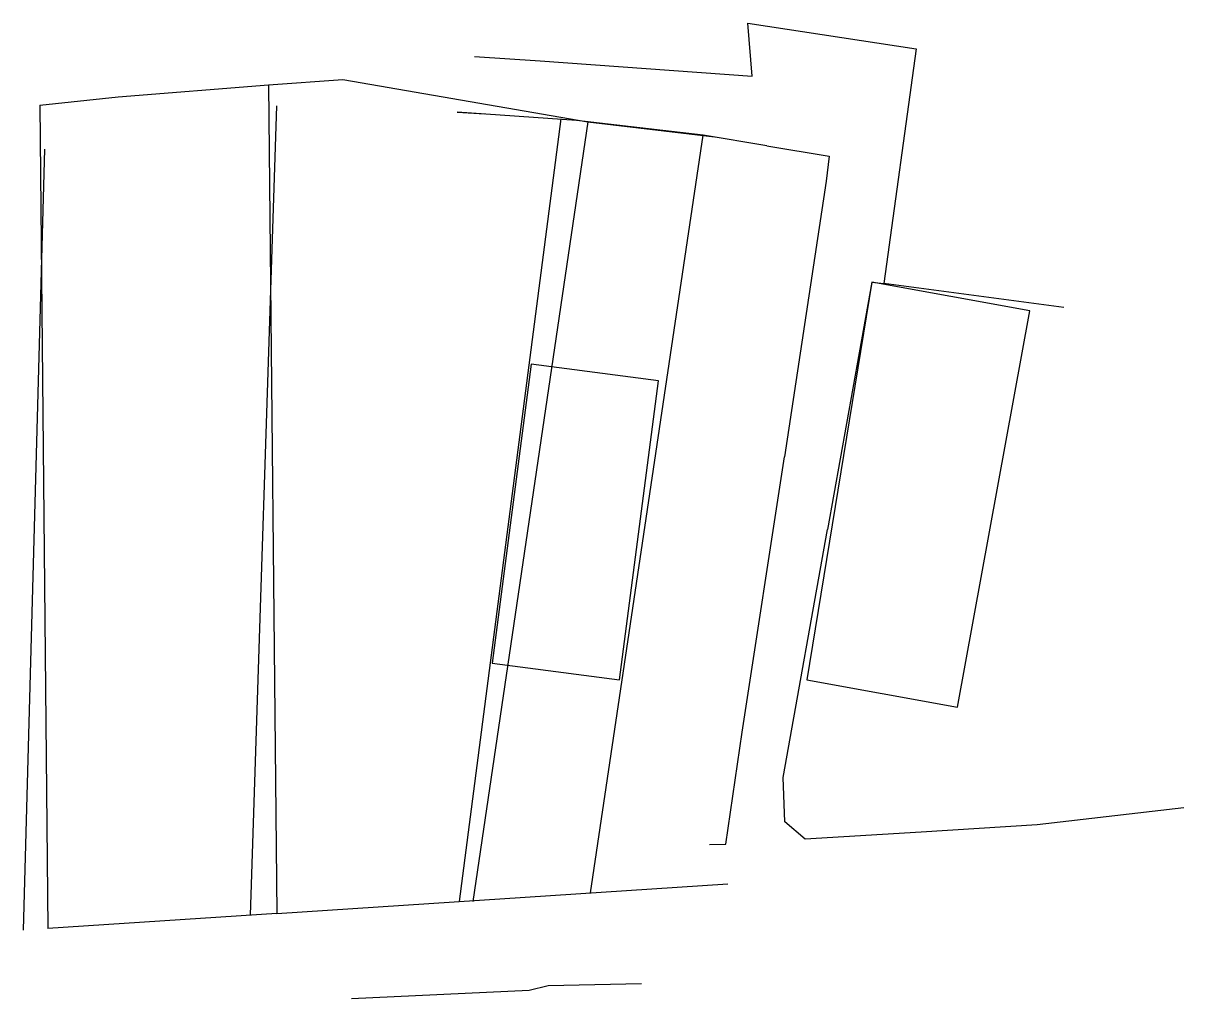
# Model space of a CAD drawing. Extents: x 552028.7 to 552074.2, y 1839589.5 to 1839627.7.
import ezdxf

# ---------------------------------------------------------------- set-up
doc = ezdxf.new("R2010")
doc.units = 0
doc.layers.add('Level 10', color=7, linetype='Continuous')

msp = doc.modelspace()

# ---------------------------------------------------------------- linework, layer by layer
at = {"layer": 'Level 10'}
for p, q in [((552046.363, 1839626.422), (552048.94, 1839626.24)), ((552032.4, 1839624.84), (552038.29, 1839625.3)), ((552038.29, 1839625.3), (552041.21, 1839625.52)), ((552038.29, 1839625.3), (552038.62, 1839592.84)), ((552041.21, 1839625.52), (552050.81, 1839623.86)), ((552029.33, 1839624.51), (552032.4, 1839624.84)), ((552029.33, 1839624.51), (552029.64, 1839592.25)), ((552038.61, 1839624.48), (552037.58, 1839592.77)), ((552050.36, 1839623.91), (552045.68, 1839624.24)), ((552045.68, 1839624.24), (552046.776, 1839624.168)), ((552045.773, 1839593.31), (552049.76, 1839623.98)), ((552050.81, 1839623.86), (552046.3, 1839593.31)), ((552055.329, 1839623.335), (552050.364, 1839623.91)), ((552050.81, 1839623.86), (552055.77, 1839623.27)), ((552050.915, 1839593.647), (552055.33, 1839623.33)), ((552057.82, 1839622.92), (552055.33, 1839623.33)), ((552029.52, 1839622.79), (552028.68, 1839592.19)), ((552061.94, 1839617.58), (552059.39, 1839602)), ((552061.94, 1839617.58), (552060.2, 1839607.88)), ((552068.13, 1839616.45), (552061.94, 1839617.58)), ((552061.94, 1839617.58), (552062.41, 1839617.52)), ((552069.46, 1839616.58), (552062.41, 1839617.52)), ((552065.29, 1839600.92), (552068.13, 1839616.45)), ((552059.39, 1839602), (552065.29, 1839600.92)), ((552038.62, 1839592.84), (552056.29, 1839594)), ((552038.62, 1839592.84), (552029.64, 1839592.25)), ((552052.91, 1839590.08), (552049.25, 1839590.01)), ((552048.51, 1839589.82), (552041.54, 1839589.5)), ((552049.25, 1839590.01), (552048.51, 1839589.82))]:
    msp.add_line(p, q, dxfattribs=at)
for points in [[(552048.94, 1839626.24), (552057.25, 1839625.65), (552057.08, 1839627.72)], [(552057.08, 1839627.72), (552063.67, 1839626.71), (552062.41, 1839617.52)], [(552057.82, 1839622.92), (552060.26, 1839622.51), (552060.15, 1839621.53), (552058.51, 1839610.73)], [(552055.575, 1839595.55), (552056.21, 1839595.56), (552056.86, 1839599.94), (552058.51, 1839610.73)], [(552063.87, 1839596.03), (552059.32, 1839595.75), (552058.53, 1839596.43), (552058.46, 1839598.17), (552060.2, 1839607.88)], [(552074.16, 1839596.98), (552068.42, 1839596.31), (552063.87, 1839596.03)]]:
    msp.add_lwpolyline(points, dxfattribs=at)
msp.add_lwpolyline([(552048.59, 1839614.36), (552047.06, 1839602.65), (552052.05, 1839602), (552053.58, 1839613.71)], close=True, dxfattribs=at)

doc.saveas('drawing.dxf')
